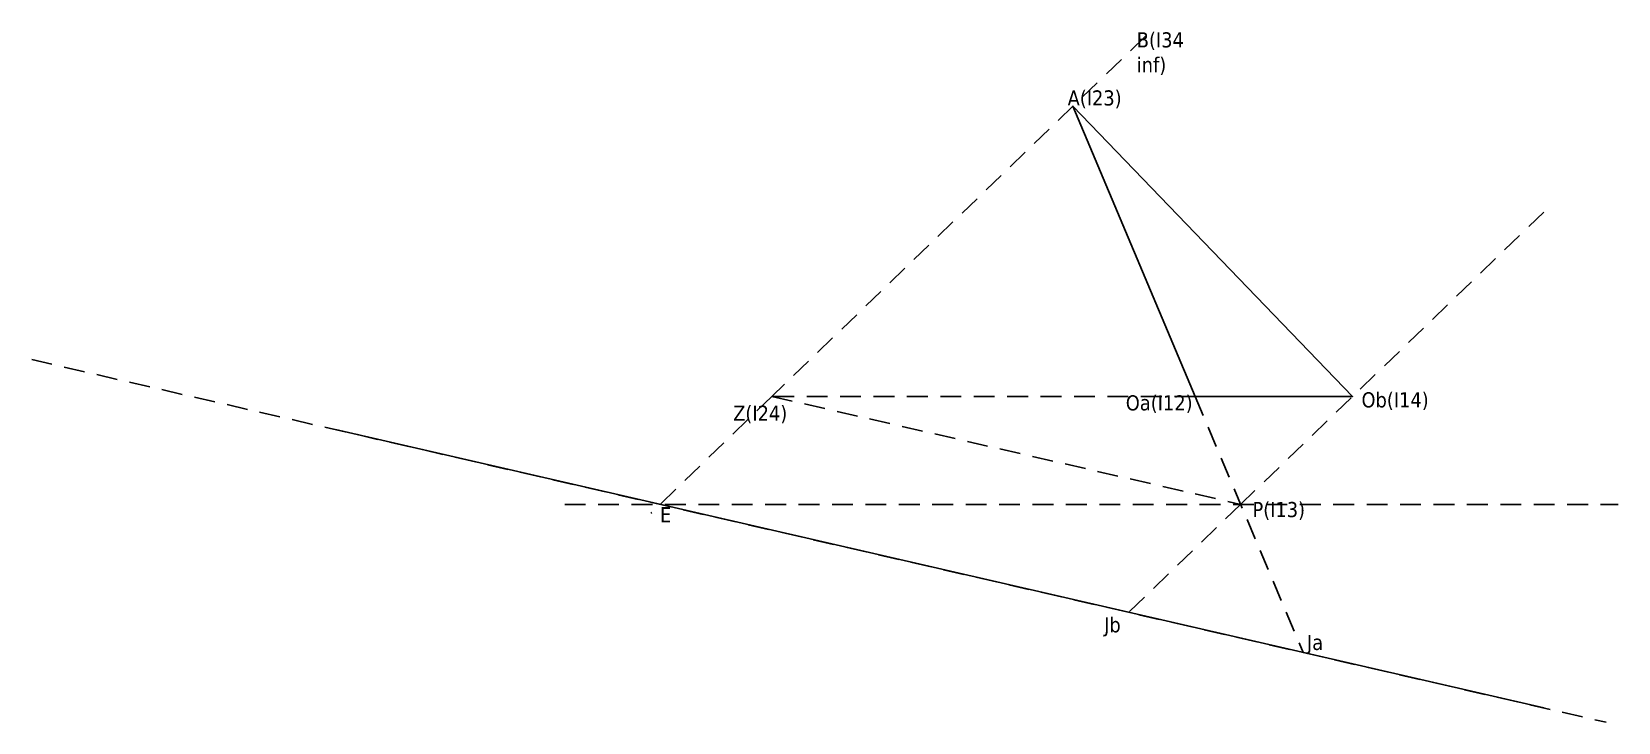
# Model space of a CAD drawing. Header units: inches. Extents: x -9.2 to 3.4, y -2.6 to 2.9.
import ezdxf

# ---------------------------------------------------------------- set-up
doc = ezdxf.new("R2010")
doc.units = ezdxf.units.IN
doc.header["$MEASUREMENT"] = 0
doc.linetypes.add('DASHED', pattern=[0.2067, 0.1654, -0.0413])
doc.styles.add('Sketch Text (ANSI) - 3DA', font='tahoma.ttf')

msp = doc.modelspace()

# ---------------------------------------------------------------- linework, layer by layer
at = {"color": 190, "linetype": 'DASHED', "lineweight": 25, "true_color": 0x8018ff}
for p, q in [((-0.395, 2.859), (-3.361, 0)), ((2.768, 1.463), (0.361, -0.857)), ((-9.24, 0.292), (3.264, -2.587)), ((-3.361, 0), (-4.322, -0.927)), ((0, 0), (-3.361, 0)), ((-3.361, 0), (0.361, -0.857)), ((0, 0), (0.857, -2.033)), ((-5.007, -0.857), (3.36, -0.857)), ((0.361, -0.857), (-0.528, -1.714))]:
    msp.add_line(p, q, dxfattribs=at)
msp.add_line((-6.827, -0.263), (2.768, -2.473))
msp.add_lwpolyline([(0, 0), (1.25, 0), (-0.971, 2.304)], close=True)

# ---------------------------------------------------------------- texts
at = {"color": 7, "insert": (-0.464, 2.891), "char_height": 0.12, "width": 0.45365, "attachment_point": 1, "line_spacing_factor": 0.987884, "style": 'Sketch Text (ANSI) - 3DA'}
msp.add_mtext('\\fTahoma|b0|i0;B(I34 \\Pinf)', dxfattribs=at)
at = {"color": 7, "char_height": 0.12, "attachment_point": 1, "style": 'Sketch Text (ANSI) - 3DA'}
for s, insert, width in [('\\fTahoma|b0|i0;A(I23)', (-1.013, 2.43), 0.63344), ('\\fTahoma|b0|i0;Oa(I12)', (-0.551, 0.009), 0.60195), ('\\fTahoma|b0|i0;Ob(I14)', (1.321, 0.033), 0.69644), ('\\fTahoma|b0|i0;Z(I24)', (-3.669, -0.073), 0.66614), ('\\fTahoma|b0|i0;P(I13)', (0.455, -0.838), 0.89114), ('\\fTahoma|b0|i0;Jb', (-0.723, -1.753), 0.49962), ('\\fTahoma|b0|i0;Ja', (0.888, -1.893), 0.89638)]:
    msp.add_mtext(s, dxfattribs=dict(at, insert=insert, width=width))
at = {"color": 7, "insert": (-4.25, -0.879), "char_height": 0.12, "attachment_point": 1, "style": 'Sketch Text (ANSI) - 3DA'}
msp.add_mtext('\\fTahoma|b0|i0;E', dxfattribs=at)

doc.saveas('drawing.dxf')
